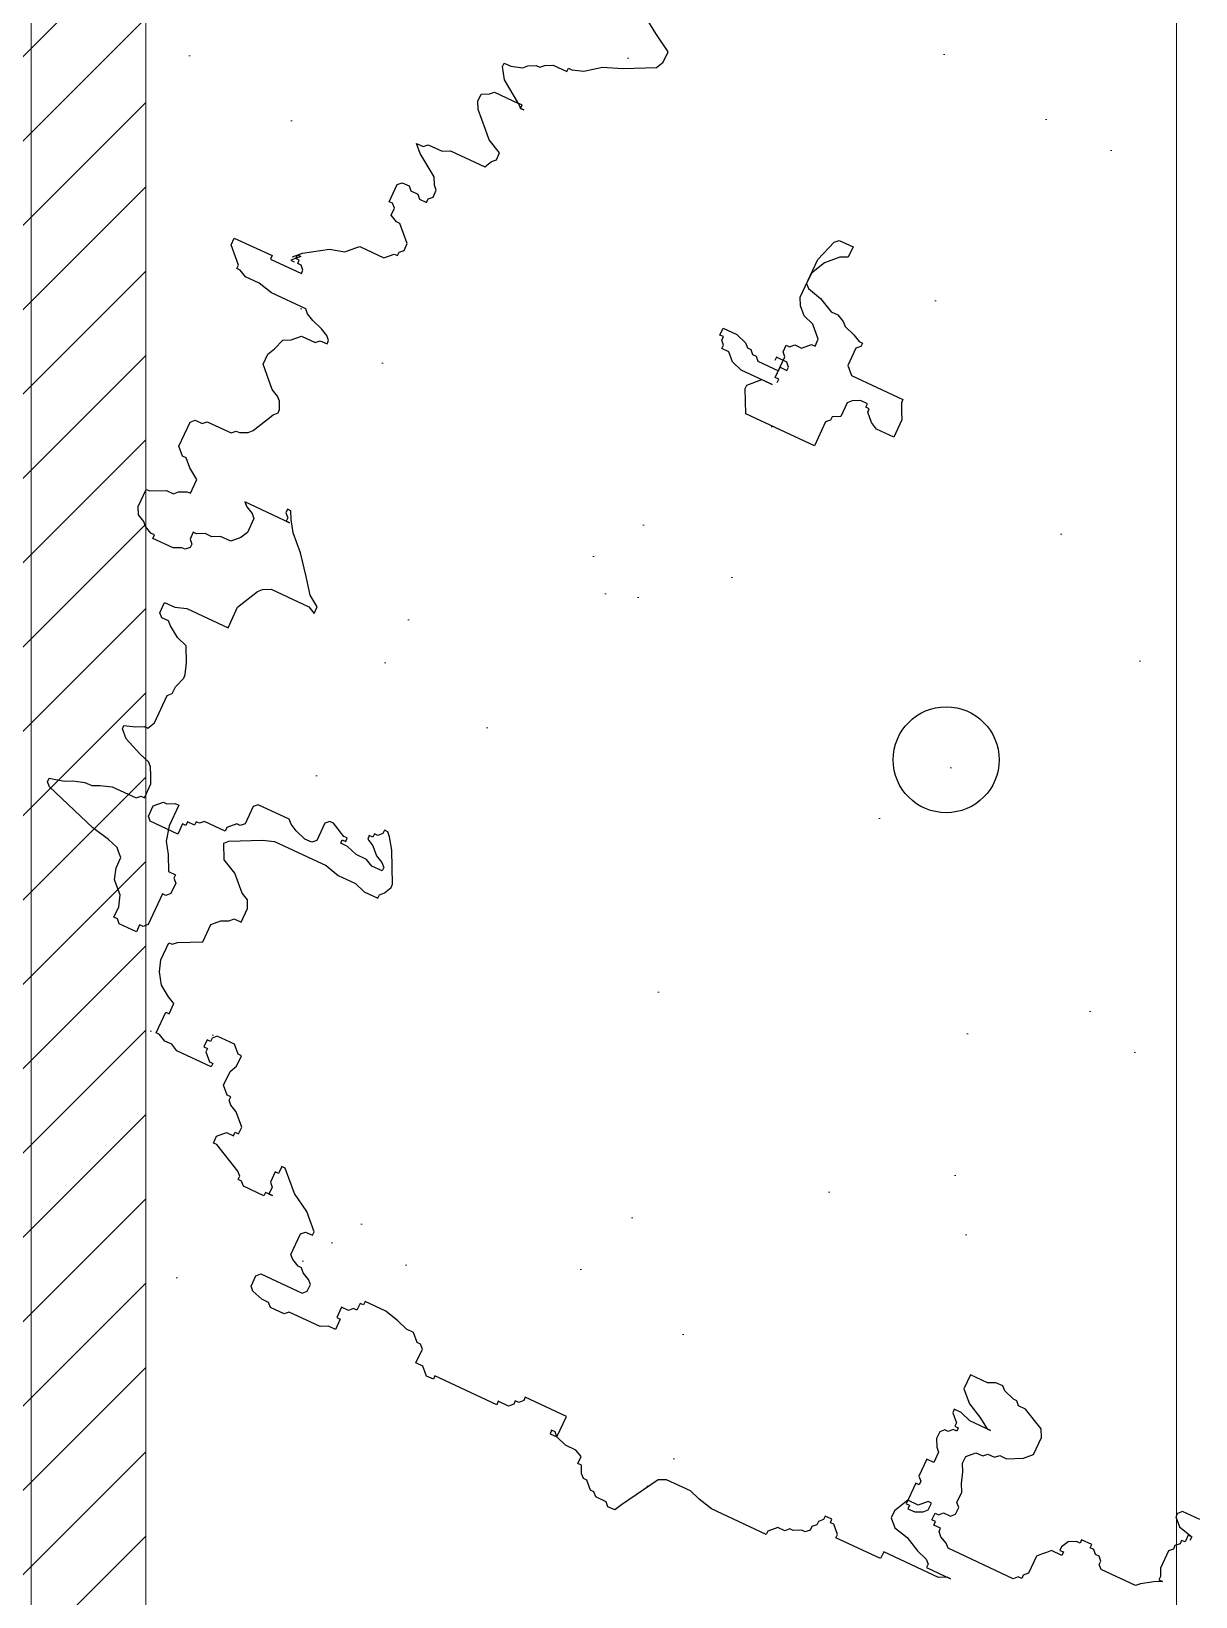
# Model space of a CAD drawing. Header units: millimetres. Extents: x 0 to 71617, y -15450 to 30894.
# Drawn here: x 36507 to 37117, y 16158 to 16978 of the extents above; entities that cross this region are included whole.
import ezdxf

# ---------------------------------------------------------------- set-up
doc = ezdxf.new("R2010")
doc.units = ezdxf.units.MM
doc.linetypes.add('CENTER2', pattern=[1.125, 0.75, -0.125, 0.125, -0.125])
doc.linetypes.add('HIDDEN', pattern=[0.375, 0.25, -0.125])
for name, color, linetype, lineweight in [('axis', 40, 'CENTER2', 5), ('DIM2', 4, 'Continuous', 5), ('Hatch', 8, 'Continuous', 5), ('LINE-DETAIL-SAKURA', 2, 'Continuous', 30), ('tree', 251, 'Continuous', 0), ('Wall Brick', 5, 'Continuous', 15)]:
    doc.layers.add(name, color=color, linetype=linetype, lineweight=lineweight)
doc.layers.add('dwgmodels.com', color=250, linetype='Continuous')
pattern_1 = [(45, (-2110, -10510), (-22.097087, 22.097087), [])]

# ---------------------------------------------------------------- blocks, each defined once
blk = doc.blocks.new('GRIDLINE-GF')
at = {"layer": 'axis'}
blk.add_line((13300, -6362.24, -0.13), (13300, 12546.82), dxfattribs=at)
blk = doc.blocks.new('2D WALL G.F')
at = {"layer": 'Hatch'}
h = blk.add_hatch(dxfattribs=at)
h.set_pattern_fill('LINE', color=256, scale=250, angle=45, style=0)
h.set_pattern_definition(pattern_1)
h.paths.add_polyline_path([(15940, -110), (16060, -110), (16060, -4590), (15940, -4590)])
h.paths.add_polyline_path([(15940, -5410), (16060, -5410), (16060, -10290), (15940, -10290)])
h = blk.add_hatch(dxfattribs=at)
h.set_pattern_fill('LINE', color=256, scale=250, angle=45, style=0)
h.set_pattern_definition(pattern_1)
h.paths.add_polyline_path([(16060, -110), (15940, -110), (15940, -4590), (16060, -4590)])
h.paths.add_polyline_path([(16060, -5410), (15940, -5410), (15940, -10290), (16060, -10290)])
at = {"layer": 'Hatch', "color": 3, "linetype": 'HIDDEN', "elevation": 7.93}
blk.add_lwpolyline([(16000, -10500), (24000, -10500), (24000, 5500), (16000, 5500)], close=True, dxfattribs=at)
at = {"layer": 'Hatch'}
blk.add_lwpolyline([(16060, -10290.54), (16060, -5410.54)], dxfattribs=at)
at = {"layer": 'Wall Brick'}
for points in [[(15940, -5410), (16060, -5410), (16060, -10290), (15940, -10290)], [(16060, -5410), (15940, -5410), (15940, -10290), (16060, -10290)]]:
    blk.add_lwpolyline(points, close=True, dxfattribs=at)
blk = doc.blocks.new('trees top 025')
at = {"layer": 'dwgmodels.com', "color": 0}
for p, q in [((-1.2555, 1.1788), (-1.3056, 1.2121)), ((-1.2138, 1.1537), (-1.2555, 1.1788)), ((-1.2138, 1.1287), (-1.2138, 1.1537)), ((-1.2889, 1.0787), (-1.2222, 1.1121)), ((-1.2222, 1.1121), (-1.2138, 1.1287)), ((-1.3306, 1.0621), (-1.2889, 1.0787)), ((-1.3889, 1.0287), (-1.3639, 1.0371)), ((-1.3639, 1.0371), (-1.3306, 1.0621)), ((-1.4807, 0.9954), (-1.464, 1.0037)), ((-1.464, 1.0037), (-1.4557, 1.0037)), ((-1.4557, 1.0037), (-1.4473, 1.012)), ((-1.4473, 1.012), (-1.4306, 1.0204)), ((-1.4306, 1.0204), (-1.3973, 1.0204)), ((-1.3973, 1.0287), (-1.3889, 1.0287)), ((-1.3973, 1.0204), (-1.3973, 1.0287)), ((-1.5307, 0.9787), (-1.514, 0.9787)), ((-1.5307, 0.9704), (-1.5307, 0.9787)), ((-1.514, 0.9454), (-1.5307, 0.9704)), ((-1.514, 0.9787), (-1.489, 0.987)), ((-1.489, 0.987), (-1.4807, 0.9954)), ((-1.464, 0.912), (-1.514, 0.9454)), ((-0.7051, 0.9287), (-0.6968, 0.937)), ((-0.6968, 0.937), (-0.6634, 0.937)), ((-0.6634, 0.937), (-0.6634, 0.912)), ((-1.5474, 0.8954), (-1.5307, 0.9037)), ((-1.5307, 0.9037), (-1.5224, 0.912)), ((-1.5224, 0.912), (-1.464, 0.912)), ((-1.4557, 0.912), (-1.464, 0.912)), ((-1.464, 0.912), (-1.4557, 0.9037)), ((-1.4557, 0.9037), (-1.4557, 0.912)), ((-1.4473, 0.9037), (-1.4557, 0.9037)), ((-1.4557, 0.9037), (-1.4473, 0.9037)), ((-0.7218, 0.8787), (-0.7051, 0.9287)), ((-0.6801, 0.9037), (-0.7051, 0.8787)), ((-0.6634, 0.912), (-0.6801, 0.9037)), ((-1.5474, 0.8787), (-1.5474, 0.8954)), ((-1.5391, 0.862), (-1.5474, 0.8787)), ((-1.5057, 0.8287), (-1.5391, 0.862)), ((-0.7051, 0.8787), (-0.7218, 0.8453)), ((-0.7218, 0.787), (-0.7218, 0.8787)), ((-1.489, 0.812), (-1.5057, 0.8287)), ((-0.7218, 0.8453), (-0.7218, 0.8203)), ((-1.4557, 0.7953), (-1.489, 0.812)), ((-1.4557, 0.7787), (-1.4557, 0.7953)), ((-0.7218, 0.8203), (-0.7135, 0.812)), ((-0.7135, 0.812), (-0.6801, 0.8037)), ((-0.6801, 0.8037), (-0.6467, 0.787)), ((-1.4723, 0.7537), (-1.464, 0.7703)), ((-1.464, 0.7703), (-1.4557, 0.7787)), ((-0.7135, 0.7703), (-0.7218, 0.787)), ((-0.6968, 0.7537), (-0.7135, 0.7703)), ((-0.6467, 0.787), (-0.6301, 0.787)), ((-0.6301, 0.787), (-0.6134, 0.7787)), ((-0.6134, 0.7787), (-0.605, 0.7703)), ((-0.605, 0.7703), (-0.58, 0.762)), ((-0.58, 0.762), (-0.5633, 0.7537)), ((-1.6308, 0.737), (-1.6141, 0.737)), ((-1.6141, 0.7203), (-1.6308, 0.737)), ((-1.6141, 0.737), (-1.6058, 0.7453)), ((-1.6058, 0.7453), (-1.5724, 0.7453)), ((-1.5724, 0.7453), (-1.5557, 0.7537)), ((-1.5557, 0.7537), (-1.4723, 0.7537)), ((-0.6718, 0.7453), (-0.6968, 0.7537)), ((-0.6467, 0.7203), (-0.6718, 0.7453)), ((-0.5633, 0.7537), (-0.555, 0.7537)), ((-0.555, 0.7453), (-0.5633, 0.737)), ((-0.5633, 0.737), (-0.5633, 0.6953)), ((-0.555, 0.7537), (-0.555, 0.7453)), ((-1.5641, 0.687), (-1.6141, 0.7203)), ((-0.6718, 0.687), (-0.6551, 0.7036)), ((-0.6551, 0.7036), (-0.6467, 0.7036)), ((-0.6467, 0.7036), (-0.6467, 0.7203)), ((-0.5633, 0.6953), (-0.5467, 0.6786)), ((-1.5557, 0.6703), (-1.5641, 0.687)), ((-1.5474, 0.662), (-1.5557, 0.6703)), ((-1.5474, 0.6453), (-1.5474, 0.662)), ((-0.7051, 0.6786), (-0.6968, 0.6786)), ((-0.7051, 0.662), (-0.7051, 0.6786)), ((-0.6968, 0.6536), (-0.7051, 0.662)), ((-0.6968, 0.6786), (-0.6884, 0.687)), ((-0.6884, 0.687), (-0.6718, 0.687)), ((-0.5467, 0.6786), (-0.4216, 0.6786)), ((-0.4216, 0.6786), (-0.4216, 0.6703)), ((-0.4216, 0.6703), (-0.4132, 0.6536)), ((-1.6308, 0.637), (-1.6224, 0.6453)), ((-1.6308, 0.5953), (-1.6308, 0.637)), ((-1.6224, 0.6453), (-1.6058, 0.6453)), ((-1.6058, 0.6453), (-1.5974, 0.637)), ((-1.5974, 0.637), (-1.5807, 0.637)), ((-1.5807, 0.637), (-1.5724, 0.6286)), ((-1.5724, 0.6286), (-1.5557, 0.6286)), ((-1.5557, 0.637), (-1.5474, 0.6453)), ((-1.5557, 0.6286), (-1.5557, 0.637)), ((-0.8469, 0.6536), (-0.8135, 0.6536)), ((-0.8469, 0.637), (-0.8469, 0.6536)), ((-0.8385, 0.637), (-0.8469, 0.637)), ((-0.8385, 0.6286), (-0.8385, 0.637)), ((-0.8302, 0.6203), (-0.8385, 0.6286)), ((-0.8135, 0.6536), (-0.7885, 0.6453)), ((-0.7885, 0.6453), (-0.7802, 0.637)), ((-0.7802, 0.637), (-0.7718, 0.637)), ((-0.7718, 0.637), (-0.7635, 0.6286)), ((-0.7635, 0.6286), (-0.7552, 0.6286)), ((-0.7552, 0.6286), (-0.7468, 0.6203)), ((-0.7135, 0.6453), (-0.7135, 0.637)), ((-0.6884, 0.6453), (-0.7135, 0.6453)), ((-0.6968, 0.6036), (-0.6968, 0.6536)), ((-0.6968, 0.6286), (-0.6801, 0.6286)), ((-0.6968, 0.6203), (-0.6968, 0.6286)), ((-0.6801, 0.637), (-0.6884, 0.6453)), ((-0.6801, 0.6286), (-0.6801, 0.637)), ((-0.5217, 0.6286), (-0.53, 0.6203)), ((-0.505, 0.637), (-0.5217, 0.6286)), ((-0.4883, 0.637), (-0.505, 0.637)), ((-0.4883, 0.6286), (-0.4883, 0.637)), ((-0.48, 0.6286), (-0.4883, 0.6286)), ((-0.48, 0.6203), (-0.48, 0.6286)), ((-0.4132, 0.6536), (-0.4049, 0.637)), ((-0.4049, 0.637), (-0.4049, 0.5953)), ((-1.6224, 0.5953), (-1.6308, 0.5953)), ((-1.6141, 0.587), (-1.6224, 0.5953)), ((-1.6141, 0.5703), (-1.6141, 0.587)), ((-0.8302, 0.612), (-0.8302, 0.6203)), ((-0.8135, 0.612), (-0.8302, 0.612)), ((-0.7969, 0.5953), (-0.8135, 0.612)), ((-0.7718, 0.587), (-0.7969, 0.5953)), ((-0.6968, 0.587), (-0.7718, 0.587)), ((-0.7468, 0.6203), (-0.6968, 0.6203)), ((-0.7468, 0.562), (-0.7218, 0.587)), ((-0.7218, 0.587), (-0.6968, 0.587)), ((-0.6884, 0.6036), (-0.6968, 0.6036)), ((-0.6884, 0.5953), (-0.6884, 0.6036)), ((-0.53, 0.587), (-0.5467, 0.5786)), ((-0.53, 0.6203), (-0.53, 0.587)), ((-0.4633, 0.6036), (-0.48, 0.6203)), ((-0.4466, 0.5953), (-0.4633, 0.6036)), ((-0.4049, 0.5953), (-0.4466, 0.5953)), ((-1.5974, 0.562), (-1.6141, 0.5703)), ((-1.5891, 0.562), (-1.5974, 0.562)), ((-1.5557, 0.5286), (-1.5891, 0.562)), ((-0.7468, 0.5536), (-0.7468, 0.562)), ((-0.7218, 0.5036), (-0.7468, 0.5536)), ((-0.5467, 0.5703), (-0.555, 0.562)), ((-0.555, 0.562), (-0.555, 0.5036)), ((-0.5467, 0.5786), (-0.5467, 0.5703)), ((-1.5557, 0.5119), (-1.5557, 0.5286)), ((-1.5891, 0.4786), (-1.5724, 0.4953)), ((-1.5724, 0.4953), (-1.5641, 0.4953)), ((-1.5641, 0.5036), (-1.5557, 0.5119)), ((-1.5641, 0.4953), (-1.5641, 0.5036)), ((-0.555, 0.5036), (-0.7218, 0.5036)), ((-1.7058, 0.4453), (-1.6725, 0.4536)), ((-1.6725, 0.4536), (-1.6558, 0.4703)), ((-1.6558, 0.4703), (-1.6475, 0.4786)), ((-1.6475, 0.4786), (-1.5891, 0.4786)), ((-1.7559, 0.4119), (-1.7058, 0.4453)), ((-1.7726, 0.3952), (-1.7559, 0.4119)), ((-1.7559, 0.4036), (-1.7726, 0.3869)), ((-1.7726, 0.3869), (-1.7642, 0.3869)), ((-1.7642, 0.4036), (-1.7559, 0.4036)), ((-1.7642, 0.3952), (-1.7642, 0.4036)), ((-1.7559, 0.3952), (-1.7642, 0.3952)), ((-1.7559, 0.3869), (-1.7559, 0.3952)), ((-1.7475, 0.3869), (-1.7559, 0.3869)), ((-1.7392, 0.3786), (-1.7475, 0.3869)), ((-1.906, 0.3786), (-1.8143, 0.3786)), ((-1.906, 0.3619), (-1.906, 0.3786)), ((-1.8726, 0.3286), (-1.906, 0.3619)), ((-1.8143, 0.3786), (-1.8143, 0.3702)), ((-1.8143, 0.3702), (-1.7392, 0.3702)), ((-1.7392, 0.3702), (-1.7392, 0.3786)), ((-1.8726, 0.3202), (-1.8726, 0.3286)), ((-1.8643, 0.3202), (-1.8726, 0.3202)), ((-1.8476, 0.3119), (-1.8643, 0.3202)), ((-1.8143, 0.3119), (-1.8476, 0.3119)), ((-1.7809, 0.3036), (-1.8143, 0.3119)), ((-1.6975, 0.3036), (-1.7809, 0.3036)), ((-1.6892, 0.2952), (-1.6975, 0.3036)), ((-1.6725, 0.2869), (-1.6892, 0.2952)), ((-1.6475, 0.2786), (-1.6725, 0.2869)), ((-1.6308, 0.2702), (-1.6475, 0.2786)), ((-1.6975, 0.2285), (-1.6808, 0.2452)), ((-1.6808, 0.2452), (-1.6475, 0.2452)), ((-1.6475, 0.2452), (-1.6391, 0.2535)), ((-1.6391, 0.2535), (-1.6224, 0.2535)), ((-1.6224, 0.2619), (-1.6308, 0.2702)), ((-1.6224, 0.2535), (-1.6224, 0.2619)), ((-1.7225, 0.1952), (-1.7142, 0.2202)), ((-1.7142, 0.2202), (-1.6975, 0.2285)), ((-1.7309, 0.1785), (-1.7225, 0.1952)), ((-1.7309, 0.1535), (-1.7309, 0.1785)), ((-1.6892, 0.1119), (-1.7309, 0.1535)), ((-1.6725, 0.1035), (-1.6892, 0.1119)), ((-1.6641, 0.0952), (-1.6725, 0.1035)), ((-1.6558, 0.0785), (-1.6641, 0.0952)), ((-1.6641, 0.0618), (-1.6558, 0.0702)), ((-1.6558, 0.0702), (-1.6558, 0.0785)), ((-1.6892, 0.0118), (-1.6641, 0.0618)), ((-1.7142, -0.0048), (-1.6975, 0.0035)), ((-1.6975, 0.0035), (-1.6892, 0.0118)), ((-1.8226, -0.0298), (-1.8143, -0.0215)), ((-1.8226, -0.0882), (-1.8226, -0.0298)), ((-1.8143, -0.0215), (-1.7976, -0.0215)), ((-1.7976, -0.0215), (-1.7892, -0.0132)), ((-1.7892, -0.0132), (-1.7309, -0.0132)), ((-1.7309, -0.0132), (-1.7225, -0.0048)), ((-1.7225, -0.0048), (-1.7142, -0.0048)), ((-1.8059, -0.1049), (-1.8226, -0.0882)), ((-1.7976, -0.1049), (-1.8059, -0.1049)), ((-1.7809, -0.1215), (-1.7976, -0.1049)), ((-1.7559, -0.1382), (-1.7809, -0.1215)), ((-1.5474, -0.1132), (-1.5474, -0.1215)), ((-1.5391, -0.1132), (-1.5474, -0.1132)), ((-1.5474, -0.1215), (-1.5391, -0.1299)), ((-1.5307, -0.1299), (-1.5391, -0.1132)), ((-1.5391, -0.1299), (-1.5391, -0.1382)), ((-1.514, -0.1549), (-1.5307, -0.1299)), ((-1.7809, -0.1799), (-1.7642, -0.1715)), ((-1.7642, -0.1715), (-1.7559, -0.1715)), ((-1.7559, -0.1715), (-1.7559, -0.1382)), ((-1.6391, -0.1382), (-1.6308, -0.1465)), ((-1.5307, -0.1382), (-1.6391, -0.1382)), ((-1.6308, -0.1465), (-1.6141, -0.1549)), ((-1.6141, -0.1549), (-1.6058, -0.1632)), ((-1.6058, -0.1632), (-1.6058, -0.1965)), ((-1.5391, -0.1382), (-1.5307, -0.1382)), ((-1.4807, -0.1882), (-1.514, -0.1549)), ((-1.8476, -0.2049), (-1.8393, -0.2049)), ((-1.8476, -0.2466), (-1.8476, -0.2049)), ((-1.8393, -0.2049), (-1.8059, -0.1882)), ((-1.8059, -0.1882), (-1.7892, -0.1882)), ((-1.7892, -0.1882), (-1.7809, -0.1799)), ((-1.6058, -0.1965), (-1.6141, -0.2132)), ((-1.4473, -0.2299), (-1.4807, -0.1882)), ((-1.6892, -0.2382), (-1.7058, -0.2466)), ((-1.6725, -0.2382), (-1.6892, -0.2382)), ((-1.6558, -0.2299), (-1.6725, -0.2382)), ((-1.6308, -0.2299), (-1.6558, -0.2299)), ((-1.6141, -0.2132), (-1.6308, -0.2299)), ((-1.4223, -0.2632), (-1.4473, -0.2299)), ((-1.8393, -0.2632), (-1.8476, -0.2466)), ((-1.8226, -0.2716), (-1.8393, -0.2632)), ((-1.8143, -0.2799), (-1.8226, -0.2716)), ((-1.7142, -0.2466), (-1.7142, -0.2632)), ((-1.7058, -0.2466), (-1.7142, -0.2466)), ((-1.7142, -0.2632), (-1.7058, -0.2716)), ((-1.7058, -0.2716), (-1.7058, -0.2799)), ((-1.3973, -0.2799), (-1.4223, -0.2632)), ((-1.7976, -0.2882), (-1.8143, -0.2799)), ((-1.7892, -0.2882), (-1.7976, -0.2882)), ((-1.7892, -0.2966), (-1.7892, -0.2882)), ((-1.7392, -0.2966), (-1.7892, -0.2966)), ((-1.7225, -0.2882), (-1.7392, -0.2966)), ((-1.7142, -0.2882), (-1.7225, -0.2882)), ((-1.7058, -0.2799), (-1.7142, -0.2882)), ((-1.5557, -0.3549), (-1.5307, -0.3049)), ((-1.5307, -0.3049), (-1.5224, -0.2966)), ((-1.5224, -0.2966), (-1.5057, -0.2882)), ((-1.5057, -0.2882), (-1.414, -0.2882)), ((-1.414, -0.2882), (-1.3973, -0.2966)), ((-1.3973, -0.2966), (-1.3973, -0.2799)), ((-1.5557, -0.4049), (-1.5557, -0.3549)), ((-1.7058, -0.4133), (-1.6808, -0.4133)), ((-1.7058, -0.4383), (-1.7058, -0.4133)), ((-1.6808, -0.4133), (-1.6558, -0.4049)), ((-1.6558, -0.4049), (-1.5557, -0.4049)), ((-1.6975, -0.4466), (-1.7058, -0.4383)), ((-1.6808, -0.4466), (-1.6975, -0.4466)), ((-1.6725, -0.4549), (-1.6808, -0.4466)), ((-1.6475, -0.4716), (-1.6725, -0.4549)), ((-1.6224, -0.4799), (-1.6475, -0.4716)), ((-1.6058, -0.5133), (-1.6224, -0.4799)), ((-1.5974, -0.5383), (-1.6058, -0.5133)), ((-1.6058, -0.5716), (-1.5974, -0.5466)), ((-1.5974, -0.5466), (-1.5974, -0.5383)), ((-1.6058, -0.5883), (-1.6058, -0.5716)), ((-1.6141, -0.5966), (-1.6058, -0.5883)), ((-1.6141, -0.6633), (-1.6141, -0.5966)), ((-1.6725, -0.6967), (-1.6475, -0.6883)), ((-1.6475, -0.6883), (-1.6308, -0.68)), ((-1.6308, -0.68), (-1.6224, -0.68)), ((-1.6224, -0.68), (-1.6141, -0.6633)), ((-1.0804, -0.6883), (-1.0804, -0.6967)), ((-1.072, -0.6883), (-1.0804, -0.6883)), ((-1.072, -0.68), (-1.072, -0.6883)), ((-1.0637, -0.68), (-1.072, -0.68)), ((-1.0554, -0.6717), (-1.0637, -0.68)), ((-1.0554, -0.6633), (-1.0554, -0.6717)), ((-1.047, -0.6633), (-1.0554, -0.6633)), ((-1.0387, -0.6717), (-1.047, -0.6633)), ((-1.022, -0.6967), (-1.0387, -0.6717)), ((-1.6725, -0.705), (-1.6725, -0.6967)), ((-1.6558, -0.7217), (-1.6725, -0.705)), ((-1.6141, -0.7383), (-1.6558, -0.7217)), ((-1.1721, -0.6967), (-1.1805, -0.705)), ((-1.1805, -0.705), (-1.1805, -0.7467)), ((-1.1638, -0.6967), (-1.1721, -0.6967)), ((-1.1304, -0.7133), (-1.1638, -0.6967)), ((-1.1221, -0.7133), (-1.1304, -0.7133)), ((-1.1304, -0.7217), (-1.1221, -0.7217)), ((-1.1304, -0.73), (-1.1304, -0.7217)), ((-1.1221, -0.7217), (-1.1221, -0.7133)), ((-1.0804, -0.6967), (-1.0637, -0.705)), ((-1.0637, -0.705), (-1.047, -0.7217)), ((-1.047, -0.7217), (-1.0304, -0.73)), ((-0.9887, -0.7633), (-1.022, -0.6967)), ((-1.5891, -0.7467), (-1.6141, -0.7383)), ((-1.5807, -0.755), (-1.5891, -0.7467)), ((-1.5724, -0.7717), (-1.5807, -0.755)), ((-1.3306, -0.73), (-1.3389, -0.7383)), ((-1.3389, -0.7383), (-1.3389, -0.78)), ((-1.2555, -0.73), (-1.3306, -0.73)), ((-1.2472, -0.7383), (-1.2555, -0.73)), ((-1.2305, -0.7467), (-1.2472, -0.7383)), ((-1.2055, -0.755), (-1.2305, -0.7467)), ((-1.1888, -0.755), (-1.2055, -0.755)), ((-1.1805, -0.7467), (-1.1888, -0.755)), ((-1.1137, -0.73), (-1.1304, -0.73)), ((-1.0887, -0.7383), (-1.1137, -0.73)), ((-1.0637, -0.7383), (-1.0887, -0.7383)), ((-1.047, -0.7467), (-1.0637, -0.7383)), ((-1.022, -0.7467), (-1.047, -0.7467)), ((-1.0304, -0.73), (-1.022, -0.7383)), ((-1.022, -0.7383), (-1.022, -0.7467)), ((-1.5641, -0.7883), (-1.5724, -0.7717)), ((-1.5641, -0.8217), (-1.5641, -0.7883)), ((-1.3556, -0.7883), (-1.3723, -0.805)), ((-1.3472, -0.7883), (-1.3556, -0.7883)), ((-1.3389, -0.78), (-1.3472, -0.7883)), ((-1.2889, -0.7967), (-1.2639, -0.7883)), ((-1.2639, -0.7883), (-1.1388, -0.7883)), ((-1.1388, -0.7883), (-1.1054, -0.7967)), ((-1.0053, -0.7967), (-0.997, -0.7883)), ((-0.997, -0.7883), (-0.9887, -0.7717)), ((-0.9887, -0.7717), (-0.9887, -0.7633)), ((-1.5807, -0.83), (-1.5724, -0.8217)), ((-1.5724, -0.8217), (-1.5641, -0.8217)), ((-1.5391, -0.83), (-1.5224, -0.8133)), ((-1.5224, -0.8133), (-1.514, -0.8133)), ((-1.514, -0.8133), (-1.4974, -0.805)), ((-1.4974, -0.805), (-1.489, -0.805)), ((-1.489, -0.805), (-1.489, -0.855)), ((-1.439, -0.8217), (-1.439, -0.83)), ((-1.4306, -0.8217), (-1.439, -0.8217)), ((-1.4223, -0.8133), (-1.4306, -0.8217)), ((-1.3723, -0.8133), (-1.4223, -0.8133)), ((-1.3723, -0.805), (-1.3723, -0.8133)), ((-1.3556, -0.83), (-1.2889, -0.7967)), ((-1.1054, -0.7967), (-1.0637, -0.7967)), ((-1.0637, -0.7967), (-1.0387, -0.805)), ((-1.0387, -0.805), (-1.0053, -0.805)), ((-1.0053, -0.805), (-1.0053, -0.7967)), ((-1.7392, -0.8634), (-1.7225, -0.855)), ((-1.7225, -0.855), (-1.6975, -0.8467)), ((-1.6975, -0.8467), (-1.6808, -0.8467)), ((-1.6808, -0.8467), (-1.6641, -0.8384)), ((-1.6641, -0.8384), (-1.6391, -0.83)), ((-1.6391, -0.83), (-1.5807, -0.83)), ((-1.5391, -0.855), (-1.5391, -0.83)), ((-1.5307, -0.8634), (-1.5391, -0.855)), ((-1.489, -0.855), (-1.4807, -0.8884)), ((-1.464, -0.8384), (-1.464, -0.8634)), ((-1.4557, -0.8384), (-1.464, -0.8384)), ((-1.4557, -0.83), (-1.4557, -0.8384)), ((-1.439, -0.83), (-1.4557, -0.83)), ((-1.3639, -0.8384), (-1.3556, -0.83)), ((-1.3472, -0.8717), (-1.3639, -0.8384)), ((-1.7726, -0.8717), (-1.7392, -0.8634)), ((-1.7726, -0.88), (-1.7726, -0.8717)), ((-1.7642, -0.8884), (-1.7726, -0.88)), ((-1.6391, -0.93), (-1.7642, -0.8884)), ((-1.464, -0.8634), (-1.5307, -0.8634)), ((-1.4807, -0.8884), (-1.464, -0.9134)), ((-1.3139, -0.8884), (-1.3472, -0.8717)), ((-1.2805, -0.9217), (-1.3139, -0.8884)), ((-1.5974, -0.9384), (-1.6391, -0.93)), ((-1.464, -0.9134), (-1.4473, -0.9467)), ((-1.2639, -0.93), (-1.2805, -0.9217)), ((-1.2555, -0.9467), (-1.2639, -0.93)), ((-1.5724, -0.9467), (-1.5974, -0.9384)), ((-1.5641, -0.955), (-1.5724, -0.9467)), ((-1.5557, -0.9634), (-1.5641, -0.955)), ((-1.5557, -0.9884), (-1.5557, -0.9634)), ((-1.4473, -0.9467), (-1.4306, -0.9467)), ((-1.4306, -0.9467), (-1.4306, -0.955)), ((-1.4306, -0.955), (-1.4223, -0.9634)), ((-1.4223, -0.9634), (-1.4223, -0.9884)), ((-1.2555, -0.9801), (-1.2555, -0.9467)), ((-1.5474, -1.0134), (-1.5557, -0.9884)), ((-1.439, -0.9967), (-1.439, -1.0717)), ((-1.4306, -0.9967), (-1.439, -0.9967)), ((-1.4223, -0.9884), (-1.4306, -0.9967)), ((-1.3139, -1.0134), (-1.2972, -0.9967)), ((-1.2972, -0.9967), (-1.2805, -0.9884)), ((-1.2805, -0.9884), (-1.2722, -0.9801)), ((-1.2722, -0.9801), (-1.2555, -0.9801)), ((-1.5224, -1.0384), (-1.5474, -1.0134)), ((-1.3139, -1.0551), (-1.3139, -1.0134)), ((-1.514, -1.0634), (-1.5224, -1.0384)), ((-1.514, -1.0884), (-1.514, -1.0634)), ((-1.3639, -1.0801), (-1.3139, -1.0551)), ((-1.5057, -1.0884), (-1.514, -1.0884)), ((-1.4974, -1.0967), (-1.5057, -1.0884)), ((-1.4557, -1.0967), (-1.4974, -1.0967)), ((-1.4557, -1.0801), (-1.4557, -1.0967)), ((-1.4473, -1.0801), (-1.4557, -1.0801)), ((-1.439, -1.0717), (-1.4473, -1.0801)), ((-1.3806, -1.0884), (-1.3723, -1.0884)), ((-1.3806, -1.1301), (-1.3806, -1.0884)), ((-1.3723, -1.0884), (-1.3639, -1.0801)), ((-1.3723, -1.1551), (-1.3806, -1.1301)), ((-1.3556, -1.1801), (-1.3723, -1.1551)), ((-1.3306, -1.1968), (-1.3556, -1.1801)), ((-1.3139, -1.2051), (-1.3306, -1.1968)), ((-1.3139, -1.2301), (-1.3139, -1.2051)), ((0.6208, -1.2051), (0.6208, -1.2384)), ((0.6625, -1.2051), (0.6208, -1.2051)), ((0.6792, -1.1968), (0.6625, -1.2051)), ((0.6959, -1.1968), (0.6792, -1.1968)), ((0.7042, -1.2051), (0.6959, -1.1968)), ((0.7292, -1.2134), (0.7042, -1.2051)), ((-1.3222, -1.2301), (-1.3139, -1.2301)), ((-1.3222, -1.2801), (-1.3222, -1.2301)), ((-1.1971, -1.2301), (-1.2055, -1.2384)), ((-1.2055, -1.2384), (-1.2055, -1.2468)), ((-1.1554, -1.2301), (-1.1971, -1.2301)), ((-1.1388, -1.2468), (-1.1554, -1.2301)), ((0.6208, -1.2384), (0.6459, -1.2634)), ((0.7376, -1.2134), (0.7292, -1.2134)), ((0.7459, -1.2218), (0.7376, -1.2134)), ((0.7626, -1.2218), (0.7459, -1.2218)), ((0.8126, -1.2468), (0.7626, -1.2218)), ((-1.2138, -1.2468), (-1.2138, -1.2634)), ((-1.2055, -1.2468), (-1.2138, -1.2468)), ((-1.2138, -1.2634), (-1.2055, -1.2634)), ((-1.2055, -1.2634), (-1.2055, -1.2718)), ((-1.2055, -1.2718), (-1.1888, -1.2885)), ((-1.1304, -1.2468), (-1.1388, -1.2468)), ((-1.1388, -1.2885), (-1.1304, -1.2718)), ((-1.1304, -1.2718), (-1.1304, -1.2468)), ((0.6459, -1.2634), (0.6792, -1.2801)), ((0.821, -1.2634), (0.8126, -1.2468)), ((0.821, -1.3051), (0.821, -1.2634)), ((-1.3139, -1.2801), (-1.3222, -1.2801)), ((-1.2972, -1.2885), (-1.3139, -1.2801)), ((-1.2805, -1.2885), (-1.2972, -1.2885)), ((-1.2639, -1.2968), (-1.2805, -1.2885)), ((-1.1805, -1.2968), (-1.2639, -1.2968)), ((-1.1888, -1.2885), (-1.1805, -1.2885)), ((-1.1805, -1.2885), (-1.1805, -1.2968)), ((-1.1388, -1.3218), (-1.1388, -1.2885)), ((0.6208, -1.2885), (0.6208, -1.2968)), ((0.6375, -1.2885), (0.6208, -1.2885)), ((0.6208, -1.2968), (0.6375, -1.3135)), ((0.6625, -1.2968), (0.6375, -1.2885)), ((0.7126, -1.2968), (0.6625, -1.2968)), ((0.6792, -1.2801), (0.7042, -1.2968)), ((0.7042, -1.2968), (0.7126, -1.2968)), ((0.8043, -1.3218), (0.821, -1.3051)), ((1.1712, -1.2801), (1.1629, -1.2885)), ((1.1629, -1.2885), (1.1629, -1.2968)), ((1.1629, -1.2968), (1.1796, -1.3135)), ((1.2129, -1.2801), (1.1712, -1.2801)), ((-1.1221, -1.3385), (-1.1388, -1.3218)), ((-1.1137, -1.3385), (-1.1221, -1.3385)), ((-1.1137, -1.3468), (-1.1137, -1.3385)), ((0.6208, -1.3385), (0.6125, -1.3468)), ((0.6292, -1.3385), (0.6208, -1.3385)), ((0.6375, -1.3301), (0.6292, -1.3385)), ((0.6375, -1.3135), (0.6375, -1.3218)), ((0.6375, -1.3218), (0.6459, -1.3218)), ((0.6459, -1.3301), (0.6375, -1.3301)), ((0.6459, -1.3218), (0.6459, -1.3301)), ((0.7459, -1.3468), (0.7543, -1.3385)), ((0.7543, -1.3385), (0.7709, -1.3385)), ((0.7709, -1.3385), (0.8043, -1.3218)), ((1.1796, -1.3135), (1.2129, -1.3218)), ((1.1963, -1.3385), (1.1963, -1.3468)), ((1.2046, -1.3385), (1.1963, -1.3385)), ((1.2046, -1.3218), (1.2046, -1.3385)), ((1.2129, -1.3218), (1.2046, -1.3218)), ((1.2129, -1.3301), (1.2129, -1.3218)), ((1.2129, -1.3218), (1.2129, -1.3301)), ((-1.1054, -1.3551), (-1.1137, -1.3468)), ((-1.0887, -1.3635), (-1.1054, -1.3551)), ((-1.0637, -1.3885), (-1.0887, -1.3635)), ((0.6125, -1.3468), (0.6125, -1.3635)), ((0.6125, -1.3635), (0.6208, -1.3801)), ((0.6876, -1.3718), (0.7042, -1.3551)), ((0.6876, -1.3885), (0.6876, -1.3718)), ((0.7042, -1.3551), (0.7209, -1.3551)), ((0.7209, -1.3551), (0.7292, -1.3468)), ((0.7292, -1.3468), (0.7459, -1.3468)), ((1.1879, -1.3635), (1.1796, -1.3718)), ((1.1796, -1.3718), (1.1796, -1.4135)), ((1.1963, -1.3468), (1.1879, -1.3551)), ((1.1879, -1.3551), (1.1879, -1.3635)), ((-1.072, -1.4051), (-1.0637, -1.4051)), ((-1.072, -1.4135), (-1.072, -1.4051)), ((-1.0637, -1.4051), (-1.0637, -1.3885)), ((0.6208, -1.3801), (0.6292, -1.3885)), ((0.6292, -1.3885), (0.6292, -1.4135)), ((0.6959, -1.4051), (0.6876, -1.3885)), ((0.7042, -1.4302), (0.6959, -1.4051)), ((-1.1054, -1.4302), (-1.0887, -1.4135)), ((-1.1054, -1.4468), (-1.1054, -1.4302)), ((-1.0971, -1.4468), (-1.1054, -1.4468)), ((-1.0304, -1.4802), (-1.0971, -1.4468)), ((-1.0887, -1.4135), (-1.072, -1.4135)), ((-0.9553, -1.4468), (-0.9553, -1.4718)), ((-0.947, -1.4468), (-0.9553, -1.4468)), ((-0.947, -1.4302), (-0.947, -1.4468)), ((-0.9386, -1.4302), (-0.947, -1.4302)), ((-0.9219, -1.4468), (-0.9386, -1.4302)), ((-0.8969, -1.4718), (-0.9219, -1.4468)), ((0.6125, -1.4135), (0.6125, -1.4552)), ((0.6292, -1.4135), (0.6125, -1.4135)), ((0.7126, -1.4468), (0.7042, -1.4302)), ((0.7126, -1.4718), (0.7126, -1.4468)), ((0.9711, -1.4468), (0.9628, -1.4635)), ((0.9878, -1.4385), (0.9711, -1.4468)), ((0.9961, -1.4385), (0.9878, -1.4385)), ((0.9961, -1.4302), (0.9961, -1.4385)), ((1.0211, -1.4302), (0.9961, -1.4302)), ((1.0211, -1.4385), (1.0211, -1.4302)), ((1.0295, -1.4385), (1.0211, -1.4385)), ((1.0378, -1.4468), (1.0295, -1.4385)), ((1.0461, -1.4468), (1.0378, -1.4468)), ((1.0545, -1.4552), (1.0461, -1.4468)), ((1.1796, -1.4468), (1.1546, -1.4635)), ((1.1796, -1.4135), (1.1879, -1.4302)), ((1.1963, -1.4385), (1.1796, -1.4468)), ((1.1879, -1.4302), (1.1879, -1.4385)), ((1.1879, -1.4385), (1.1963, -1.4385)), ((-1.022, -1.4885), (-1.0304, -1.4802)), ((-0.9553, -1.4718), (-0.947, -1.4802)), ((-0.947, -1.4802), (-0.947, -1.4968)), ((-0.8552, -1.4968), (-0.8969, -1.4718)), ((0.6125, -1.4552), (0.6208, -1.4635)), ((0.6125, -1.4718), (0.6125, -1.5218)), ((0.6208, -1.4718), (0.6125, -1.4718)), ((0.6208, -1.4635), (0.6208, -1.4718)), ((0.7209, -1.4802), (0.7126, -1.4718)), ((0.7209, -1.4968), (0.7209, -1.4802)), ((0.9461, -1.4802), (0.9377, -1.4885)), ((0.9711, -1.4802), (0.9461, -1.4802)), ((0.9628, -1.4635), (0.9628, -1.4718)), ((0.9628, -1.4718), (0.9711, -1.4718)), ((0.9711, -1.4718), (0.9711, -1.4802)), ((1.0545, -1.4635), (1.0545, -1.4552)), ((1.0628, -1.4718), (1.0545, -1.4635)), ((1.1462, -1.4718), (1.0628, -1.4718)), ((1.1546, -1.4635), (1.1462, -1.4718)), ((-1.022, -1.4968), (-1.022, -1.4885)), ((-1.0137, -1.4968), (-1.022, -1.4968)), ((-1.0053, -1.5052), (-1.0137, -1.4968)), ((-0.9553, -1.5052), (-1.0053, -1.5052)), ((-0.9553, -1.4968), (-0.9553, -1.5052)), ((-0.9386, -1.4968), (-0.9553, -1.4968)), ((-0.947, -1.4968), (-0.9386, -1.4968)), ((-0.8219, -1.5302), (-0.8552, -1.4968)), ((0.6125, -1.5135), (0.5958, -1.5468)), ((0.6375, -1.5135), (0.6125, -1.5135)), ((0.6542, -1.4968), (0.6375, -1.5135)), ((0.6625, -1.4968), (0.6542, -1.4968)), ((0.6542, -1.5218), (0.6625, -1.5135)), ((0.6625, -1.5135), (0.6625, -1.4968)), ((0.6792, -1.5135), (0.6876, -1.5135)), ((0.6792, -1.5302), (0.6792, -1.5135)), ((0.6876, -1.5135), (0.6959, -1.5052)), ((0.6959, -1.5052), (0.7126, -1.5052)), ((0.7126, -1.5052), (0.7209, -1.4968)), ((0.9294, -1.4968), (0.9211, -1.5052)), ((0.9211, -1.5052), (0.9211, -1.5468)), ((0.9377, -1.4885), (0.9294, -1.4968)), ((-0.8469, -1.5468), (-0.8385, -1.5385)), ((-0.8469, -1.5969), (-0.8469, -1.5468)), ((-0.8385, -1.5385), (-0.8219, -1.5385)), ((-0.8219, -1.5385), (-0.8219, -1.5302)), ((0.5958, -1.5468), (0.5958, -1.5635)), ((0.6125, -1.5218), (0.6208, -1.5218)), ((0.6208, -1.5218), (0.6208, -1.5302)), ((0.6208, -1.5302), (0.6375, -1.5302)), ((0.6375, -1.5302), (0.6542, -1.5218)), ((0.6876, -1.5302), (0.6792, -1.5302)), ((0.6876, -1.5385), (0.6876, -1.5302)), ((0.7042, -1.5385), (0.6876, -1.5385)), ((0.7042, -1.5468), (0.7042, -1.5385)), ((0.7126, -1.5552), (0.7042, -1.5468)), ((0.9211, -1.5468), (0.9127, -1.5552)), ((0.5958, -1.5635), (0.6125, -1.5802)), ((0.6125, -1.5802), (0.6459, -1.5885)), ((0.7292, -1.5635), (0.7126, -1.5552)), ((0.7376, -1.5718), (0.7292, -1.5635)), ((0.896, -1.5718), (0.7376, -1.5718)), ((0.9044, -1.5635), (0.896, -1.5718)), ((0.9127, -1.5635), (0.9044, -1.5635)), ((0.9127, -1.5552), (0.9127, -1.5635)), ((-0.8385, -1.6052), (-0.8469, -1.5969)), ((-0.8219, -1.6135), (-0.8385, -1.6052)), ((-0.8135, -1.6135), (-0.8219, -1.6135)), ((-0.8052, -1.6219), (-0.8135, -1.6135)), ((0.6459, -1.5885), (0.6792, -1.6052)), ((0.6792, -1.6052), (0.7042, -1.6135)), ((0.7042, -1.6135), (0.7126, -1.6219)), ((-0.7885, -1.6302), (-0.8052, -1.6219)), ((-0.7802, -1.6385), (-0.7885, -1.6302)), ((-0.7802, -1.6552), (-0.7802, -1.6385)), ((-0.6718, -1.6469), (-0.6801, -1.6552)), ((-0.6634, -1.6469), (-0.6718, -1.6469)), ((-0.6634, -1.6302), (-0.6634, -1.6469)), ((-0.6551, -1.6302), (-0.6634, -1.6302)), ((-0.6551, -1.6219), (-0.6551, -1.6302)), ((-0.605, -1.6219), (-0.6551, -1.6219)), ((-0.5717, -1.6302), (-0.605, -1.6219)), ((-0.5467, -1.6385), (-0.5717, -1.6302)), ((-0.53, -1.6385), (-0.5467, -1.6385)), ((-0.5133, -1.6552), (-0.53, -1.6385)), ((0.4541, -1.6469), (0.4457, -1.6552)), ((0.4624, -1.6302), (0.4541, -1.6385)), ((0.4541, -1.6385), (0.4541, -1.6469)), ((0.4624, -1.6219), (0.4624, -1.6302)), ((0.4791, -1.6219), (0.4624, -1.6219)), ((0.4791, -1.6302), (0.4791, -1.6219)), ((0.4874, -1.6302), (0.4791, -1.6302)), ((0.5041, -1.6469), (0.4874, -1.6302)), ((0.5041, -1.6552), (0.5041, -1.6469)), ((0.6125, -1.6385), (0.6125, -1.6552)), ((0.7459, -1.6385), (0.6125, -1.6385)), ((0.7126, -1.6219), (0.7126, -1.6302)), ((0.7126, -1.6302), (0.7709, -1.6302)), ((0.7626, -1.6302), (0.7459, -1.6385)), ((0.7709, -1.6302), (0.7626, -1.6302)), ((-0.8969, -1.6719), (-0.8886, -1.6635)), ((-0.8969, -1.6969), (-0.8969, -1.6719)), ((-0.8886, -1.6635), (-0.7885, -1.6635)), ((-0.7885, -1.6635), (-0.7802, -1.6552)), ((-0.6968, -1.6552), (-0.6968, -1.6802)), ((-0.6801, -1.6552), (-0.6968, -1.6552)), ((-0.6968, -1.6802), (-0.6884, -1.6802)), ((-0.6884, -1.6802), (-0.6884, -1.7052)), ((-0.505, -1.6552), (-0.5133, -1.6552)), ((-0.4966, -1.6635), (-0.505, -1.6552)), ((-0.4966, -1.6969), (-0.4966, -1.6635)), ((-0.2631, -1.6885), (-0.2715, -1.6969)), ((-0.2631, -1.6802), (-0.2631, -1.6885)), ((-0.2548, -1.6802), (-0.2631, -1.6802)), ((-0.2465, -1.6719), (-0.2548, -1.6802)), ((-0.2465, -1.6635), (-0.2465, -1.6719)), ((-0.1464, -1.6635), (-0.2465, -1.6635)), ((-0.1464, -1.7135), (-0.1464, -1.6635)), ((0.379, -1.6885), (0.3623, -1.7052)), ((0.3957, -1.6885), (0.379, -1.6885)), ((0.404, -1.6802), (0.3957, -1.6885)), ((0.4124, -1.6802), (0.404, -1.6802)), ((0.429, -1.6719), (0.4124, -1.6802)), ((0.4374, -1.6719), (0.429, -1.6719)), ((0.4457, -1.6635), (0.4374, -1.6719)), ((0.4457, -1.6552), (0.4457, -1.6635)), ((0.6125, -1.6552), (0.5041, -1.6552)), ((-0.8886, -1.7052), (-0.8969, -1.6969)), ((-0.8636, -1.7135), (-0.8886, -1.7052)), ((-0.8469, -1.7135), (-0.8636, -1.7135)), ((-0.8385, -1.7219), (-0.8469, -1.7135)), ((-0.8052, -1.7219), (-0.8385, -1.7219)), ((-0.7969, -1.7135), (-0.8052, -1.7219)), ((-0.7218, -1.7135), (-0.7969, -1.7135)), ((-0.7051, -1.7052), (-0.7218, -1.7135)), ((-0.6884, -1.7052), (-0.7051, -1.7052)), ((-0.48, -1.6969), (-0.4966, -1.6969)), ((-0.4633, -1.7135), (-0.48, -1.6969)), ((-0.4466, -1.7135), (-0.4633, -1.7135)), ((-0.4466, -1.7052), (-0.4466, -1.7135)), ((-0.2965, -1.7052), (-0.4466, -1.7052)), ((-0.2965, -1.6969), (-0.2965, -1.7052)), ((-0.2715, -1.6969), (-0.2965, -1.6969)), ((-0.1631, -1.7052), (-0.1631, -1.7135)), ((-0.1547, -1.7052), (-0.1631, -1.7052)), ((-0.1631, -1.7135), (-0.1464, -1.7135)), ((-0.1464, -1.7135), (-0.1547, -1.7052)), ((-0.1214, -1.7219), (-0.1464, -1.7135)), ((-0.0963, -1.7219), (-0.1214, -1.7219)), ((-0.0797, -1.7302), (-0.0963, -1.7219)), ((0.0955, -1.7052), (0.0454, -1.7886)), ((0.1121, -1.6969), (0.0955, -1.7052)), ((0.1705, -1.6969), (0.1121, -1.6969)), ((0.1955, -1.7052), (0.1705, -1.6969)), ((0.2289, -1.7135), (0.1955, -1.7052)), ((0.3623, -1.7135), (0.2289, -1.7135)), ((0.3623, -1.7052), (0.3623, -1.7135)), ((-0.0797, -1.7469), (-0.0797, -1.7302)), ((-0.0713, -1.7469), (-0.0797, -1.7469)), ((-0.063, -1.7636), (-0.0713, -1.7469)), ((-0.0546, -1.7719), (-0.063, -1.7636)), ((-0.0463, -1.7719), (-0.0546, -1.7719)), ((-0.0296, -1.7886), (-0.0463, -1.7719)), ((-0.0213, -1.7886), (-0.0296, -1.7886)), ((-0.013, -1.7969), (-0.0213, -1.7886)), ((0.0454, -1.7886), (0.0371, -1.8052)), ((0.0121, -1.7969), (-0.013, -1.7969)), ((0.0204, -1.8052), (0.0121, -1.7969)), ((0.0371, -1.8052), (0.0204, -1.8052))]:
    blk.add_line(p, q, dxfattribs=at)
blk.add_circle((0, 0), 0.1166, dxfattribs=at)
blk = doc.blocks.new('trerwe')
at = {"color": 0, "xscale": 2, "yscale": 2}
blk.add_blockref('trees top 025', (0, 0), dxfattribs=at)
blk = doc.blocks.new('LANDSCAPE SITE')
h = blk.add_hatch()
h.set_pattern_fill('AR-SAND', color=256, scale=5, angle=180, style=0)
h.paths.add_polyline_path([(18600, 730.5), (18600, 9490), (18060, 9490), (18060, 5810), (18110, 5810), (18110, 4990), (18060, 4990), (18060, 110), (18105.23, 110), (18105.23, 730.5)])
h = blk.add_hatch()
h.set_pattern_fill('AR-SAND', color=256, scale=5, angle=180, style=0)
h.paths.add_polyline_path([(18105.23, 730.5), (18600, 730.5), (18600, 3790), (20590, 3790), (20590, 110), (18105.23, 110)])
at = {"elevation": 0}
for points in [[(18600, 730.5), (18600, 9490), (18060, 9490), (18060, 5810), (18110, 5810), (18110, 4990), (18060, 4990), (18060, 110), (18105.23, 110), (18105.23, 730.5)], [(20590, 110), (20590, 3790), (18600, 3790), (18600, 730.5), (18105.23, 730.5), (18105.23, 110)]]:
    blk.add_lwpolyline(points, close=True, dxfattribs=at)
at = {"xscale": 119.0039728284955, "yscale": 119.0039728284955, "zscale": 119.0039728284955, "rotation": 334.9933375404704}
blk.add_blockref('trerwe', (18479.38, 3349.99, 0), dxfattribs=at)
blk = doc.blocks.new('FENCE1')
at = {"layer": 'Hatch', "color": 3}
blk.add_lwpolyline([(18000, -100), (26000, -100), (26000, 15900), (18000, 15900)], close=True, dxfattribs=at)
at = {"layer": 'Hatch', "elevation": -7.93}
blk.add_lwpolyline([(18060, 109.46), (18060, 4989.46)], dxfattribs=at)
at = {"layer": 'Wall Brick', "elevation": -7.93}
for points in [[(17940, 4990), (18060, 4990), (18060, 110), (17940, 110)], [(18060, 4990), (17940, 4990), (17940, 110), (18060, 110)]]:
    blk.add_lwpolyline(points, close=True, dxfattribs=at)

msp = doc.modelspace()

# ---------------------------------------------------------------- block references
at = {"layer": 'DIM2'}
msp.add_blockref('GRIDLINE-GF', (23206.55, 17146.73, 0), dxfattribs=at)
at = {"layer": 'LINE-DETAIL-SAKURA'}
msp.add_blockref('FENCE1', (18506.55, 13247.14, 15.85), dxfattribs=at)
at = {"layer": 'tree'}
msp.add_blockref('LANDSCAPE SITE', (18506.55, 13246.73), dxfattribs=at)
at = {"layer": 'Wall Brick', "color": 1}
msp.add_blockref('2D WALL G.F', (20506.55, 23646.73, 0), dxfattribs=at)

doc.saveas('drawing.dxf')
